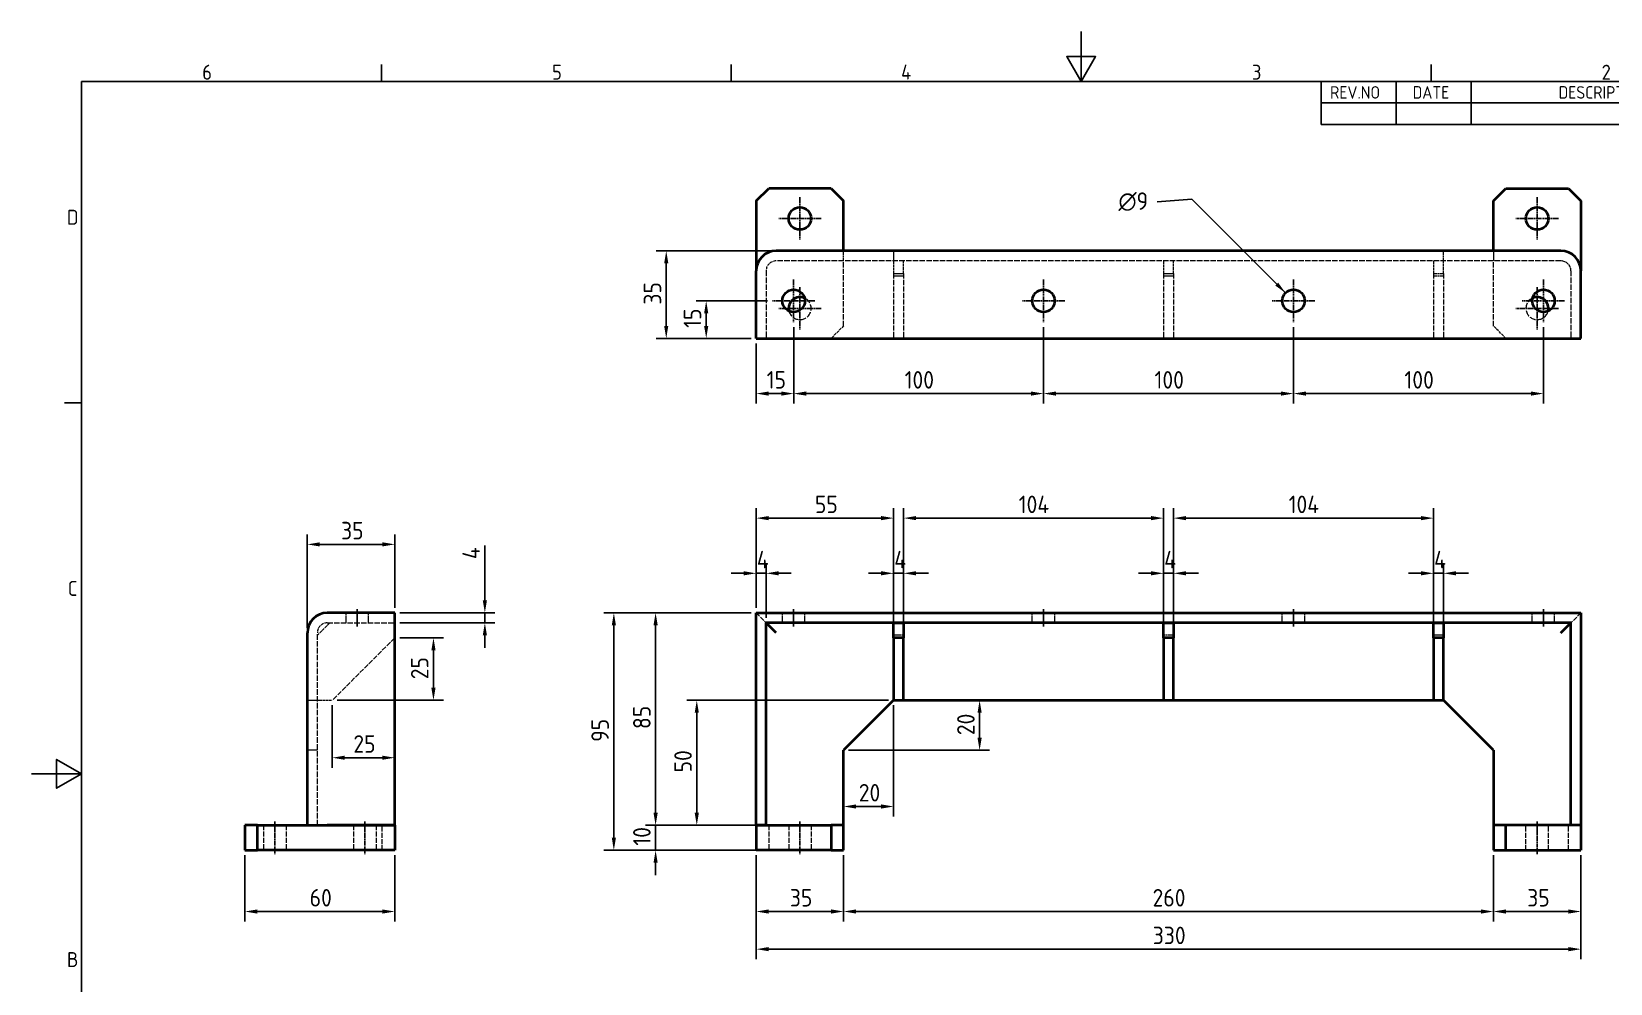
# Model space of a CAD drawing. Header units: millimetres. Extents: x 0 to 2375, y 0 to 3360.
# Drawn here: x 5 to 637, y 1071 to 1451 of the extents above; entities that cross this region are included whole.
import ezdxf

# ---------------------------------------------------------------- set-up
doc = ezdxf.new("R2010")
doc.units = ezdxf.units.MM
doc.linetypes.add('DPJE4349$0$CHAIN', pattern=[0.3543, 0.2362, -0.0295, 0.0591, -0.0295])
doc.linetypes.add('DPJE4349$0$DASHED', pattern=[0.2067, 0.1654, -0.0413])
for name, color, linetype, lineweight in [('DPJE4349$0$가려진 것(ISO)', 2, 'DPJE4349$0$DASHED', 18), ('DPJE4349$0$가시적인 것(ISO)', 3, 'Continuous', 40), ('DPJE4349$0$경계(ISO)', 7, 'Continuous', 25), ('DPJE4349$0$기호(ISO)', 5, 'Continuous', 25), ('DPJE4349$0$중심 표식(ISO)', 1, 'Continuous', 25), ('DPJE4349$0$중심선(ISO)', 1, 'Continuous', 25), ('DPJE4349$0$치수(ISO)', 2, 'Continuous', 25)]:
    doc.layers.add(name, color=color, linetype=linetype, lineweight=lineweight)
doc.styles.add('DPJE4349$0$ISO ProportionalPSTEK', font='isocp.shx')
doc.styles.add('DPJE4349$0$문자 텍스트_PSTEK_POSCO', font='isocp.shx')
doc.styles.add('DPJE4349$0$치수 텍스트_PSTEK_POSCO', font='isocp.shx')
doc.dimstyles.new('DPJE4349$0$치수_PSTEK_POSCO', dxfattribs={"dimscale": 2, "dimtxt": 3.5, "dimasz": 2.5, "dimexe": 2, "dimexo": 1, "dimgap": 1, "dimtad": 1, "dimrnd": 1e-08, "dimdsep": 46, "dimtxsty": 'DPJE4349$0$치수 텍스트_PSTEK_POSCO', "dimcen": 0.09, "dimdle": 10, "dimclrd": 7, "dimclre": 7, "dimclrt": 2, "dimadec": 1, "dimazin": 2, "dimtfac": 1, "dimtmove": 0, "dimatfit": 3, "dimfxl": 0, "dimtolj": 1, "dimlwd": -1, "dimlwe": -1, "dimarcsym": 0})
doc.dimstyles.new('DPJE4349$0$치수_PSTEK_POSCO$7', dxfattribs={"dimscale": 2, "dimtxt": 3.5, "dimasz": 2.5, "dimexe": 2, "dimexo": 1, "dimgap": 1, "dimtad": 1, "dimrnd": 1e-08, "dimdsep": 46, "dimtxsty": 'DPJE4349$0$치수 텍스트_PSTEK_POSCO', "dimcen": 0.09, "dimdle": 10, "dimclrd": 7, "dimclre": 7, "dimclrt": 2, "dimadec": 1, "dimazin": 2, "dimtfac": 1, "dimtmove": 0, "dimatfit": 3, "dimfxl": 0, "dimtolj": 1, "dimlwd": -1, "dimlwe": -1, "dimarcsym": 0})

# ---------------------------------------------------------------- blocks, each defined once
blk = doc.blocks.new('DPJE4349$0$경계 Default Border')
at = {"layer": 'DPJE4349$0$경계(ISO)'}
for p, q in [((70, 287), (70, 290.4)), ((140, 287), (140, 290.4)), ((280, 287), (280, 290.4)), ((10, 222.75), (6.6, 222.75))]:
    blk.add_line(p, q, dxfattribs=at)
at = {"layer": 'DPJE4349$0$경계(ISO)', "flags": 128}
for points in [[(210, 297), (210, 287), (207.11, 292), (212.89, 292), (210, 287)], [(10, 10), (10, 287), (410, 287), (410, 10), (10, 10)], [(0, 148.5), (10, 148.5), (5, 151.39), (5, 145.61), (10, 148.5)]]:
    blk.add_lwpolyline(points, dxfattribs=at)
at = {"layer": 'DPJE4349$0$경계(ISO)', "color": 2, "char_height": 3, "attachment_point": 7, "style": 'DPJE4349$0$문자 텍스트_PSTEK_POSCO'}
for s, insert in [('6', (34.14, 287.37)), ('5', (104.14, 287.37)), ('4', (173.97, 287.4)), ('3', (244.17, 287.37)), ('2', (314.13, 287.37)), ('D', (7.08, 258.35)), ('C', (7.24, 184.1)), ('B', (7.08, 109.85))]:
    blk.add_mtext(s, dxfattribs=dict(at, insert=insert))
blk = doc.blocks.new('DPJE4349$0$리비전 내역')
at = {"layer": 'DPJE4349$0$기호(ISO)'}
for p, q in [((258, 287), (410, 287)), ((258, 287), (258, 282.72)), ((273, 287), (273, 282.72)), ((288, 287), (288, 282.72)), ((365, 287), (365, 282.72)), ((380, 287), (380, 282.72)), ((395, 287), (395, 282.72)), ((410, 287), (410, 282.72)), ((258, 282.72), (410, 282.72)), ((258, 282.72), (258, 278.44)), ((273, 282.72), (273, 278.44)), ((288, 282.72), (288, 278.44)), ((365, 282.72), (365, 278.44)), ((380, 282.72), (380, 278.44)), ((395, 282.72), (395, 278.44)), ((410, 282.72), (410, 278.44)), ((258, 278.44), (410, 278.44))]:
    blk.add_line(p, q, dxfattribs=at)
at = {"layer": 'DPJE4349$0$기호(ISO)', "color": 2, "char_height": 2.5, "attachment_point": 7, "style": 'DPJE4349$0$ISO ProportionalPSTEK'}
for s, insert in [('REV.NO', (259.79, 283.58)), ('DATE', (276.31, 283.58)), ('DESCRIPTION OF REVISION', (305.51, 283.58)), ('DRA.BY', (366.48, 283.58)), ('CH.BY', (382.86, 283.58)), ('APP.BY', (396.48, 283.58))]:
    blk.add_mtext(s, dxfattribs=dict(at, insert=insert))
blk = doc.blocks.new('*D9')
at = {"layer": 'Defpoints', "color": 0}
for p in [(289.95, 266.43), (324.95, 266.43), (324.95, 241.92)]:
    blk.add_point(p, dxfattribs=at)
at = {"layer": 'DPJE4349$0$치수(ISO)', "color": 7}
for p, q in [((289.95, 264.43), (289.95, 237.92)), ((324.95, 264.43), (324.95, 237.92)), ((294.95, 241.92), (319.95, 241.92))]:
    blk.add_line(p, q, dxfattribs=at)
for points in [[(294.95, 242.75), (294.95, 241.08), (289.95, 241.92)], [(319.95, 242.75), (319.95, 241.08), (324.95, 241.92)]]:
    blk.add_solid(points, dxfattribs=at)
at = {"layer": 'DPJE4349$0$치수(ISO)', "color": 2, "insert": (303.43, 247.42), "char_height": 7, "attachment_point": 4, "style": 'DPJE4349$0$치수 텍스트_PSTEK_POSCO'}
blk.add_mtext('\\A1;35', dxfattribs=at)
blk = doc.blocks.new('*D10')
at = {"layer": 'Defpoints', "color": 0}
for p in [(324.95, 266.43), (584.95, 266.43), (584.95, 241.92)]:
    blk.add_point(p, dxfattribs=at)
at = {"layer": 'DPJE4349$0$치수(ISO)', "color": 7}
for p, q in [((324.95, 264.43), (324.95, 237.92)), ((584.95, 264.43), (584.95, 237.92)), ((329.95, 241.92), (579.95, 241.92))]:
    blk.add_line(p, q, dxfattribs=at)
for points in [[(329.95, 242.75), (329.95, 241.08), (324.95, 241.92)], [(579.95, 242.75), (579.95, 241.08), (584.95, 241.92)]]:
    blk.add_solid(points, dxfattribs=at)
at = {"layer": 'DPJE4349$0$치수(ISO)', "color": 2, "insert": (448.57, 247.42), "char_height": 7, "attachment_point": 4, "style": 'DPJE4349$0$치수 텍스트_PSTEK_POSCO'}
blk.add_mtext('\\A1;260', dxfattribs=at)
blk = doc.blocks.new('*D11')
at = {"layer": 'Defpoints', "color": 0}
for p in [(584.95, 266.43), (619.95, 266.43), (619.95, 241.92)]:
    blk.add_point(p, dxfattribs=at)
at = {"layer": 'DPJE4349$0$치수(ISO)', "color": 7}
for p, q in [((584.95, 264.43), (584.95, 237.92)), ((619.95, 264.43), (619.95, 237.92)), ((589.95, 241.92), (614.95, 241.92))]:
    blk.add_line(p, q, dxfattribs=at)
for points in [[(589.95, 242.75), (589.95, 241.08), (584.95, 241.92)], [(614.95, 242.75), (614.95, 241.08), (619.95, 241.92)]]:
    blk.add_solid(points, dxfattribs=at)
at = {"layer": 'DPJE4349$0$치수(ISO)', "color": 2, "insert": (598.47, 247.42), "char_height": 7, "attachment_point": 4, "style": 'DPJE4349$0$치수 텍스트_PSTEK_POSCO'}
blk.add_mtext('\\A1;35', dxfattribs=at)
blk = doc.blocks.new('*D12')
at = {"layer": 'Defpoints', "color": 0}
for p in [(289.95, 266.43), (619.95, 266.43), (619.95, 226.85)]:
    blk.add_point(p, dxfattribs=at)
at = {"layer": 'DPJE4349$0$치수(ISO)', "color": 7}
for p, q in [((289.95, 264.43), (289.95, 222.85)), ((619.95, 264.43), (619.95, 222.85)), ((294.95, 226.85), (614.95, 226.85))]:
    blk.add_line(p, q, dxfattribs=at)
for points in [[(294.95, 227.69), (294.95, 226.02), (289.95, 226.85)], [(614.95, 227.69), (614.95, 226.02), (619.95, 226.85)]]:
    blk.add_solid(points, dxfattribs=at)
at = {"layer": 'DPJE4349$0$치수(ISO)', "color": 2, "insert": (448.64, 232.35), "char_height": 7, "attachment_point": 4, "style": 'DPJE4349$0$치수 텍스트_PSTEK_POSCO'}
blk.add_mtext('\\A1;330', dxfattribs=at)
blk = doc.blocks.new('*D13')
at = {"layer": 'Defpoints', "color": 0}
for p in [(249.7, 276.43), (293.95, 276.43), (294.95, 266.43)]:
    blk.add_point(p, dxfattribs=at)
at = {"layer": 'DPJE4349$0$치수(ISO)', "color": 7}
for p, q in [((249.7, 281.43), (249.7, 286.43)), ((291.95, 276.43), (245.7, 276.43)), ((249.7, 266.43), (249.7, 276.43)), ((292.95, 266.43), (245.7, 266.43)), ((249.7, 261.43), (249.7, 256.43))]:
    blk.add_line(p, q, dxfattribs=at)
for points in [[(248.87, 281.43), (250.54, 281.43), (249.7, 276.43)], [(248.87, 261.43), (250.54, 261.43), (249.7, 266.43)]]:
    blk.add_solid(points, dxfattribs=at)
at = {"layer": 'DPJE4349$0$치수(ISO)', "color": 2, "insert": (244.2, 268.27), "char_height": 7, "attachment_point": 4, "rotation": 90, "style": 'DPJE4349$0$치수 텍스트_PSTEK_POSCO'}
blk.add_mtext('\\A1;10', dxfattribs=at)
blk = doc.blocks.new('*D14')
at = {"layer": 'Defpoints', "color": 0}
for p in [(266.18, 326.43), (344.95, 326.43), (289.95, 276.43)]:
    blk.add_point(p, dxfattribs=at)
at = {"layer": 'DPJE4349$0$치수(ISO)', "color": 7}
for p, q in [((342.95, 326.43), (262.18, 326.43)), ((266.18, 281.43), (266.18, 321.43)), ((287.95, 276.43), (262.18, 276.43))]:
    blk.add_line(p, q, dxfattribs=at)
for points in [[(265.34, 321.43), (267.01, 321.43), (266.18, 326.43)], [(265.34, 281.43), (267.01, 281.43), (266.18, 276.43)]]:
    blk.add_solid(points, dxfattribs=at)
at = {"layer": 'DPJE4349$0$치수(ISO)', "color": 2, "insert": (260.68, 297.57), "char_height": 7, "attachment_point": 4, "rotation": 90, "style": 'DPJE4349$0$치수 텍스트_PSTEK_POSCO'}
blk.add_mtext('\\A1;50', dxfattribs=at)
blk = doc.blocks.new('*D15')
at = {"layer": 'Defpoints', "color": 0}
for p in [(249.7, 361.43), (289.95, 361.43), (293.95, 276.43)]:
    blk.add_point(p, dxfattribs=at)
at = {"layer": 'DPJE4349$0$치수(ISO)', "color": 7}
for p, q in [((287.95, 361.43), (245.7, 361.43)), ((249.7, 281.43), (249.7, 356.43)), ((291.95, 276.43), (245.7, 276.43))]:
    blk.add_line(p, q, dxfattribs=at)
for points in [[(248.87, 356.43), (250.54, 356.43), (249.7, 361.43)], [(248.87, 281.43), (250.54, 281.43), (249.7, 276.43)]]:
    blk.add_solid(points, dxfattribs=at)
at = {"layer": 'DPJE4349$0$치수(ISO)', "color": 2, "insert": (244.2, 314.93), "char_height": 7, "attachment_point": 4, "rotation": 90, "style": 'DPJE4349$0$치수 텍스트_PSTEK_POSCO'}
blk.add_mtext('\\A1;85', dxfattribs=at)
blk = doc.blocks.new('*D16')
at = {"layer": 'Defpoints', "color": 0}
for p in [(289.95, 361.43), (232.99, 266.43), (289.95, 266.43)]:
    blk.add_point(p, dxfattribs=at)
at = {"layer": 'DPJE4349$0$치수(ISO)', "color": 7}
for p, q in [((287.95, 361.43), (228.99, 361.43)), ((232.99, 356.43), (232.99, 271.43)), ((287.95, 266.43), (228.99, 266.43))]:
    blk.add_line(p, q, dxfattribs=at)
for points in [[(232.16, 356.43), (233.83, 356.43), (232.99, 361.43)], [(232.16, 271.43), (233.83, 271.43), (232.99, 266.43)]]:
    blk.add_solid(points, dxfattribs=at)
at = {"layer": 'DPJE4349$0$치수(ISO)', "color": 2, "insert": (227.49, 309.79), "char_height": 7, "attachment_point": 4, "rotation": 90, "style": 'DPJE4349$0$치수 텍스트_PSTEK_POSCO'}
blk.add_mtext('\\A1;95', dxfattribs=at)
blk = doc.blocks.new('*D17')
at = {"layer": 'Defpoints', "color": 0}
for p in [(289.95, 377.24), (289.95, 361.43), (293.95, 357.43)]:
    blk.add_point(p, dxfattribs=at)
at = {"layer": 'DPJE4349$0$치수(ISO)', "color": 7}
for p, q in [((289.95, 363.43), (289.95, 381.24)), ((293.95, 359.43), (293.95, 381.24)), ((284.95, 377.24), (279.95, 377.24)), ((293.95, 377.24), (289.95, 377.24)), ((298.95, 377.24), (303.95, 377.24))]:
    blk.add_line(p, q, dxfattribs=at)
for points in [[(284.95, 378.08), (284.95, 376.41), (289.95, 377.24)], [(298.95, 378.08), (298.95, 376.41), (293.95, 377.24)]]:
    blk.add_solid(points, dxfattribs=at)
at = {"layer": 'DPJE4349$0$치수(ISO)', "color": 2, "insert": (290.2, 382.74), "char_height": 7, "attachment_point": 4, "style": 'DPJE4349$0$치수 텍스트_PSTEK_POSCO'}
blk.add_mtext('\\A1;4', dxfattribs=at)
blk = doc.blocks.new('*D18')
at = {"layer": 'Defpoints', "color": 0}
for p in [(348.95, 326.43), (379.35, 326.43), (324.95, 306.43)]:
    blk.add_point(p, dxfattribs=at)
at = {"layer": 'DPJE4349$0$치수(ISO)', "color": 7}
for p, q in [((350.95, 326.43), (383.35, 326.43)), ((379.35, 311.43), (379.35, 321.43)), ((326.95, 306.43), (383.35, 306.43))]:
    blk.add_line(p, q, dxfattribs=at)
for points in [[(378.52, 321.43), (380.18, 321.43), (379.35, 326.43)], [(378.52, 311.43), (380.18, 311.43), (379.35, 306.43)]]:
    blk.add_solid(points, dxfattribs=at)
at = {"layer": 'DPJE4349$0$치수(ISO)', "color": 2, "insert": (373.85, 312.48), "char_height": 7, "attachment_point": 4, "rotation": 90, "style": 'DPJE4349$0$치수 텍스트_PSTEK_POSCO'}
blk.add_mtext('\\A1;20', dxfattribs=at)
blk = doc.blocks.new('*D19')
at = {"layer": 'Defpoints', "color": 0}
for p in [(344.95, 326.43), (324.95, 306.43), (324.95, 283.94)]:
    blk.add_point(p, dxfattribs=at)
at = {"layer": 'DPJE4349$0$치수(ISO)', "color": 7}
for p, q in [((344.95, 324.43), (344.95, 279.94)), ((339.95, 283.94), (329.95, 283.94))]:
    blk.add_line(p, q, dxfattribs=at)
for points in [[(329.95, 284.78), (329.95, 283.11), (324.95, 283.94)], [(339.95, 284.78), (339.95, 283.11), (344.95, 283.94)]]:
    blk.add_solid(points, dxfattribs=at)
at = {"layer": 'DPJE4349$0$치수(ISO)', "color": 2, "insert": (331, 289.44), "char_height": 7, "attachment_point": 4, "style": 'DPJE4349$0$치수 텍스트_PSTEK_POSCO'}
blk.add_mtext('\\A1;20', dxfattribs=at)
blk = doc.blocks.new('*D20')
at = {"layer": 'Defpoints', "color": 0}
for p in [(289.95, 399.32), (289.95, 361.43), (344.95, 351.43)]:
    blk.add_point(p, dxfattribs=at)
at = {"layer": 'DPJE4349$0$치수(ISO)', "color": 7}
for p, q in [((289.95, 363.43), (289.95, 403.32)), ((339.95, 399.32), (294.95, 399.32)), ((344.95, 353.43), (344.95, 403.32))]:
    blk.add_line(p, q, dxfattribs=at)
for points in [[(294.95, 400.16), (294.95, 398.49), (289.95, 399.32)], [(339.95, 400.16), (339.95, 398.49), (344.95, 399.32)]]:
    blk.add_solid(points, dxfattribs=at)
at = {"layer": 'DPJE4349$0$치수(ISO)', "color": 2, "insert": (313.45, 404.82), "char_height": 7, "attachment_point": 4, "style": 'DPJE4349$0$치수 텍스트_PSTEK_POSCO'}
blk.add_mtext('\\A1;55', dxfattribs=at)
blk = doc.blocks.new('*D21')
at = {"layer": 'Defpoints', "color": 0}
for p in [(452.95, 399.32), (348.95, 351.43), (452.95, 351.43)]:
    blk.add_point(p, dxfattribs=at)
at = {"layer": 'DPJE4349$0$치수(ISO)', "color": 7}
for p, q in [((348.95, 353.43), (348.95, 403.32)), ((353.95, 399.32), (447.95, 399.32)), ((452.95, 353.43), (452.95, 403.32))]:
    blk.add_line(p, q, dxfattribs=at)
for points in [[(353.95, 400.16), (353.95, 398.49), (348.95, 399.32)], [(447.95, 400.16), (447.95, 398.49), (452.95, 399.32)]]:
    blk.add_solid(points, dxfattribs=at)
at = {"layer": 'DPJE4349$0$치수(ISO)', "color": 2, "insert": (395, 404.82), "char_height": 7, "attachment_point": 4, "style": 'DPJE4349$0$치수 텍스트_PSTEK_POSCO'}
blk.add_mtext('\\A1;104', dxfattribs=at)
blk = doc.blocks.new('*D22')
at = {"layer": 'Defpoints', "color": 0}
for p in [(560.95, 399.32), (456.95, 351.43), (560.95, 351.43)]:
    blk.add_point(p, dxfattribs=at)
at = {"layer": 'DPJE4349$0$치수(ISO)', "color": 7}
for p, q in [((456.95, 353.43), (456.95, 403.32)), ((461.95, 399.32), (555.95, 399.32)), ((560.95, 353.43), (560.95, 403.32))]:
    blk.add_line(p, q, dxfattribs=at)
for points in [[(461.95, 400.16), (461.95, 398.49), (456.95, 399.32)], [(555.95, 400.16), (555.95, 398.49), (560.95, 399.32)]]:
    blk.add_solid(points, dxfattribs=at)
at = {"layer": 'DPJE4349$0$치수(ISO)', "color": 2, "insert": (503, 404.82), "char_height": 7, "attachment_point": 4, "style": 'DPJE4349$0$치수 텍스트_PSTEK_POSCO'}
blk.add_mtext('\\A1;104', dxfattribs=at)
blk = doc.blocks.new('*D23')
at = {"layer": 'Defpoints', "color": 0}
for p in [(348.95, 377.24), (344.95, 351.43), (348.95, 351.43)]:
    blk.add_point(p, dxfattribs=at)
at = {"layer": 'DPJE4349$0$치수(ISO)', "color": 7}
for p, q in [((344.95, 353.43), (344.95, 381.24)), ((348.95, 353.43), (348.95, 381.24)), ((339.95, 377.24), (334.95, 377.24)), ((344.95, 377.24), (348.95, 377.24)), ((353.95, 377.24), (358.95, 377.24))]:
    blk.add_line(p, q, dxfattribs=at)
for points in [[(339.95, 378.08), (339.95, 376.41), (344.95, 377.24)], [(353.95, 378.08), (353.95, 376.41), (348.95, 377.24)]]:
    blk.add_solid(points, dxfattribs=at)
at = {"layer": 'DPJE4349$0$치수(ISO)', "color": 2, "insert": (345.2, 382.74), "char_height": 7, "attachment_point": 4, "style": 'DPJE4349$0$치수 텍스트_PSTEK_POSCO'}
blk.add_mtext('\\A1;4', dxfattribs=at)
blk = doc.blocks.new('*D24')
at = {"layer": 'Defpoints', "color": 0}
for p in [(456.95, 377.24), (452.95, 351.43), (456.95, 351.43)]:
    blk.add_point(p, dxfattribs=at)
at = {"layer": 'DPJE4349$0$치수(ISO)', "color": 7}
for p, q in [((452.95, 353.43), (452.95, 381.24)), ((456.95, 353.43), (456.95, 381.24)), ((447.95, 377.24), (442.95, 377.24)), ((452.95, 377.24), (456.95, 377.24)), ((461.95, 377.24), (466.95, 377.24))]:
    blk.add_line(p, q, dxfattribs=at)
for points in [[(447.95, 378.08), (447.95, 376.41), (452.95, 377.24)], [(461.95, 378.08), (461.95, 376.41), (456.95, 377.24)]]:
    blk.add_solid(points, dxfattribs=at)
at = {"layer": 'DPJE4349$0$치수(ISO)', "color": 2, "insert": (453.2, 382.74), "char_height": 7, "attachment_point": 4, "style": 'DPJE4349$0$치수 텍스트_PSTEK_POSCO'}
blk.add_mtext('\\A1;4', dxfattribs=at)
blk = doc.blocks.new('*D25')
at = {"layer": 'Defpoints', "color": 0}
for p in [(564.95, 377.24), (560.95, 351.43), (564.95, 351.43)]:
    blk.add_point(p, dxfattribs=at)
at = {"layer": 'DPJE4349$0$치수(ISO)', "color": 7}
for p, q in [((560.95, 353.43), (560.95, 381.24)), ((564.95, 353.43), (564.95, 381.24)), ((555.95, 377.24), (550.95, 377.24)), ((560.95, 377.24), (564.95, 377.24)), ((569.95, 377.24), (574.95, 377.24))]:
    blk.add_line(p, q, dxfattribs=at)
for points in [[(555.95, 378.08), (555.95, 376.41), (560.95, 377.24)], [(569.95, 378.08), (569.95, 376.41), (564.95, 377.24)]]:
    blk.add_solid(points, dxfattribs=at)
at = {"layer": 'DPJE4349$0$치수(ISO)', "color": 2, "insert": (561.2, 382.74), "char_height": 7, "attachment_point": 4, "style": 'DPJE4349$0$치수 텍스트_PSTEK_POSCO'}
blk.add_mtext('\\A1;4', dxfattribs=at)
blk = doc.blocks.new('*D30')
at = {"layer": 'Defpoints', "color": 0}
for p in [(145.34, 388.82), (145.34, 361.43), (110.34, 353.43)]:
    blk.add_point(p, dxfattribs=at)
at = {"layer": 'DPJE4349$0$치수(ISO)', "color": 7}
for p, q in [((110.34, 355.43), (110.34, 392.82)), ((145.34, 363.43), (145.34, 392.82)), ((115.34, 388.82), (140.34, 388.82))]:
    blk.add_line(p, q, dxfattribs=at)
for points in [[(115.34, 389.65), (115.34, 387.98), (110.34, 388.82)], [(140.34, 389.65), (140.34, 387.98), (145.34, 388.82)]]:
    blk.add_solid(points, dxfattribs=at)
at = {"layer": 'DPJE4349$0$치수(ISO)', "color": 2, "insert": (123.85, 394.32), "char_height": 7, "attachment_point": 4, "style": 'DPJE4349$0$치수 텍스트_PSTEK_POSCO'}
blk.add_mtext('\\A1;35', dxfattribs=at)
blk = doc.blocks.new('*D31')
at = {"layer": 'Defpoints', "color": 0}
for p in [(145.34, 361.43), (145.34, 357.43), (181.38, 357.43)]:
    blk.add_point(p, dxfattribs=at)
at = {"layer": 'DPJE4349$0$치수(ISO)', "color": 7}
for p, q in [((181.38, 366.43), (181.38, 388.43)), ((147.34, 361.43), (185.38, 361.43)), ((181.38, 357.43), (181.38, 361.43)), ((147.34, 357.43), (185.38, 357.43)), ((181.38, 352.43), (181.38, 347.43))]:
    blk.add_line(p, q, dxfattribs=at)
for points in [[(180.55, 366.43), (182.21, 366.43), (181.38, 361.43)], [(180.55, 352.43), (182.21, 352.43), (181.38, 357.43)]]:
    blk.add_solid(points, dxfattribs=at)
at = {"layer": 'DPJE4349$0$치수(ISO)', "color": 2, "insert": (175.88, 382.93), "char_height": 7, "attachment_point": 4, "rotation": 90, "style": 'DPJE4349$0$치수 텍스트_PSTEK_POSCO'}
blk.add_mtext('\\A1;4', dxfattribs=at)
blk = doc.blocks.new('*D32')
at = {"layer": 'Defpoints', "color": 0}
for p in [(85.34, 266.43), (145.34, 266.43), (85.34, 241.92)]:
    blk.add_point(p, dxfattribs=at)
at = {"layer": 'DPJE4349$0$치수(ISO)', "color": 7}
for p, q in [((85.34, 264.43), (85.34, 237.92)), ((145.34, 264.43), (145.34, 237.92)), ((140.34, 241.92), (90.34, 241.92))]:
    blk.add_line(p, q, dxfattribs=at)
for points in [[(90.34, 242.75), (90.34, 241.08), (85.34, 241.92)], [(140.34, 242.75), (140.34, 241.08), (145.34, 241.92)]]:
    blk.add_solid(points, dxfattribs=at)
at = {"layer": 'DPJE4349$0$치수(ISO)', "color": 2, "insert": (111.28, 247.42), "char_height": 7, "attachment_point": 4, "style": 'DPJE4349$0$치수 텍스트_PSTEK_POSCO'}
blk.add_mtext('\\A1;60', dxfattribs=at)
blk = doc.blocks.new('*D33')
at = {"layer": 'Defpoints', "color": 0}
for p in [(145.34, 351.43), (160.81, 351.43), (120.34, 326.43)]:
    blk.add_point(p, dxfattribs=at)
at = {"layer": 'DPJE4349$0$치수(ISO)', "color": 7}
for p, q in [((147.34, 351.43), (164.81, 351.43)), ((160.81, 331.43), (160.81, 346.43)), ((122.34, 326.43), (164.81, 326.43))]:
    blk.add_line(p, q, dxfattribs=at)
for points in [[(159.98, 346.43), (161.64, 346.43), (160.81, 351.43)], [(159.98, 331.43), (161.64, 331.43), (160.81, 326.43)]]:
    blk.add_solid(points, dxfattribs=at)
at = {"layer": 'DPJE4349$0$치수(ISO)', "color": 2, "insert": (155.31, 334.84), "char_height": 7, "attachment_point": 4, "rotation": 90, "style": 'DPJE4349$0$치수 텍스트_PSTEK_POSCO'}
blk.add_mtext('\\A1;25', dxfattribs=at)
blk = doc.blocks.new('*D34')
at = {"layer": 'Defpoints', "color": 0}
for p in [(120.34, 326.43), (145.34, 303.45), (145.34, 303.45)]:
    blk.add_point(p, dxfattribs=at)
at = {"layer": 'DPJE4349$0$치수(ISO)', "color": 7}
for p, q in [((120.34, 324.43), (120.34, 299.45)), ((125.34, 303.45), (140.34, 303.45))]:
    blk.add_line(p, q, dxfattribs=at)
for points in [[(125.34, 304.28), (125.34, 302.62), (120.34, 303.45)], [(140.34, 304.28), (140.34, 302.62), (145.34, 303.45)]]:
    blk.add_solid(points, dxfattribs=at)
at = {"layer": 'DPJE4349$0$치수(ISO)', "color": 2, "insert": (128.76, 308.95), "char_height": 7, "attachment_point": 4, "style": 'DPJE4349$0$치수 텍스트_PSTEK_POSCO'}
blk.add_mtext('\\A1;25', dxfattribs=at)
blk = doc.blocks.new('*D35')
at = {"layer": 'Defpoints', "color": 0}
for p in [(304.95, 477.75), (289.95, 471.25), (304.95, 449.15)]:
    blk.add_point(p, dxfattribs=at)
at = {"layer": 'DPJE4349$0$치수(ISO)', "color": 7}
for p, q in [((304.95, 475.75), (304.95, 445.15)), ((289.95, 469.25), (289.95, 445.15)), ((294.95, 449.15), (299.95, 449.15))]:
    blk.add_line(p, q, dxfattribs=at)
for points in [[(294.95, 449.99), (294.95, 448.32), (289.95, 449.15)], [(299.95, 449.99), (299.95, 448.32), (304.95, 449.15)]]:
    blk.add_solid(points, dxfattribs=at)
at = {"layer": 'DPJE4349$0$치수(ISO)', "color": 2, "insert": (294.15, 454.65), "char_height": 7, "attachment_point": 4, "style": 'DPJE4349$0$치수 텍스트_PSTEK_POSCO'}
blk.add_mtext('\\A1;15', dxfattribs=at)
blk = doc.blocks.new('*D36')
at = {"layer": 'Defpoints', "color": 0}
for p in [(304.95, 477.75), (404.95, 477.75), (404.95, 449.15)]:
    blk.add_point(p, dxfattribs=at)
at = {"layer": 'DPJE4349$0$치수(ISO)', "color": 7}
for p, q in [((304.95, 475.75), (304.95, 445.15)), ((404.95, 475.75), (404.95, 445.15)), ((309.95, 449.15), (399.95, 449.15))]:
    blk.add_line(p, q, dxfattribs=at)
for points in [[(309.95, 449.99), (309.95, 448.32), (304.95, 449.15)], [(399.95, 449.99), (399.95, 448.32), (404.95, 449.15)]]:
    blk.add_solid(points, dxfattribs=at)
at = {"layer": 'DPJE4349$0$치수(ISO)', "color": 2, "insert": (349.34, 454.65), "char_height": 7, "attachment_point": 4, "style": 'DPJE4349$0$치수 텍스트_PSTEK_POSCO'}
blk.add_mtext('\\A1;100', dxfattribs=at)
blk = doc.blocks.new('*D37')
at = {"layer": 'Defpoints', "color": 0}
for p in [(404.95, 477.75), (504.95, 477.75), (504.95, 449.15)]:
    blk.add_point(p, dxfattribs=at)
at = {"layer": 'DPJE4349$0$치수(ISO)', "color": 7}
for p, q in [((404.95, 475.75), (404.95, 445.15)), ((504.95, 475.75), (504.95, 445.15)), ((409.95, 449.15), (499.95, 449.15))]:
    blk.add_line(p, q, dxfattribs=at)
for points in [[(409.95, 449.99), (409.95, 448.32), (404.95, 449.15)], [(499.95, 449.99), (499.95, 448.32), (504.95, 449.15)]]:
    blk.add_solid(points, dxfattribs=at)
at = {"layer": 'DPJE4349$0$치수(ISO)', "color": 2, "insert": (449.34, 454.65), "char_height": 7, "attachment_point": 4, "style": 'DPJE4349$0$치수 텍스트_PSTEK_POSCO'}
blk.add_mtext('\\A1;100', dxfattribs=at)
blk = doc.blocks.new('*D38')
at = {"layer": 'Defpoints', "color": 0}
for p in [(504.95, 477.75), (604.95, 477.75), (604.95, 449.15)]:
    blk.add_point(p, dxfattribs=at)
at = {"layer": 'DPJE4349$0$치수(ISO)', "color": 7}
for p, q in [((504.95, 475.75), (504.95, 445.15)), ((604.95, 475.75), (604.95, 445.15)), ((509.95, 449.15), (599.95, 449.15))]:
    blk.add_line(p, q, dxfattribs=at)
for points in [[(509.95, 449.99), (509.95, 448.32), (504.95, 449.15)], [(599.95, 449.99), (599.95, 448.32), (604.95, 449.15)]]:
    blk.add_solid(points, dxfattribs=at)
at = {"layer": 'DPJE4349$0$치수(ISO)', "color": 2, "insert": (549.34, 454.65), "char_height": 7, "attachment_point": 4, "style": 'DPJE4349$0$치수 텍스트_PSTEK_POSCO'}
blk.add_mtext('\\A1;100', dxfattribs=at)
blk = doc.blocks.new('*D39')
at = {"layer": 'Defpoints', "color": 0}
for p in [(269.95, 486.25), (296.45, 486.25), (289.95, 471.25)]:
    blk.add_point(p, dxfattribs=at)
at = {"layer": 'DPJE4349$0$치수(ISO)', "color": 7}
for p, q in [((294.45, 486.25), (265.95, 486.25)), ((269.95, 476.25), (269.95, 481.25)), ((287.95, 471.25), (265.95, 471.25))]:
    blk.add_line(p, q, dxfattribs=at)
for points in [[(269.11, 481.25), (270.78, 481.25), (269.95, 486.25)], [(269.11, 476.25), (270.78, 476.25), (269.95, 471.25)]]:
    blk.add_solid(points, dxfattribs=at)
at = {"layer": 'DPJE4349$0$치수(ISO)', "color": 2, "insert": (264.45, 475.45), "char_height": 7, "attachment_point": 4, "rotation": 90, "style": 'DPJE4349$0$치수 텍스트_PSTEK_POSCO'}
blk.add_mtext('\\A1;15', dxfattribs=at)
blk = doc.blocks.new('*D40')
at = {"layer": 'Defpoints', "color": 0}
for p in [(253.96, 506.25), (297.95, 506.25), (289.95, 471.25)]:
    blk.add_point(p, dxfattribs=at)
at = {"layer": 'DPJE4349$0$치수(ISO)', "color": 7}
for p, q in [((295.95, 506.25), (249.96, 506.25)), ((253.96, 476.25), (253.96, 501.25)), ((287.95, 471.25), (249.96, 471.25))]:
    blk.add_line(p, q, dxfattribs=at)
for points in [[(253.12, 501.25), (254.79, 501.25), (253.96, 506.25)], [(253.12, 476.25), (254.79, 476.25), (253.96, 471.25)]]:
    blk.add_solid(points, dxfattribs=at)
at = {"layer": 'DPJE4349$0$치수(ISO)', "color": 2, "insert": (248.46, 484.75), "char_height": 7, "attachment_point": 4, "rotation": 90, "style": 'DPJE4349$0$치수 텍스트_PSTEK_POSCO'}
blk.add_mtext('\\A1;35', dxfattribs=at)
blk = doc.blocks.new('DPJE4349')
at = {"layer": 'DPJE4349$0$가려진 것(ISO)', "ltscale": 3.809293}
for p, q in [((324.945, 502.247), (324.945, 506.247)), ((344.945, 506.247), (344.945, 502.247)), ((564.945, 502.247), (564.945, 506.247)), ((584.945, 506.247), (584.945, 502.247)), ((344.945, 497.247), (348.945, 497.247)), ((344.945, 496.247), (348.945, 496.247)), ((452.945, 497.247), (456.945, 497.247)), ((452.945, 496.247), (456.945, 496.247)), ((560.945, 497.247), (564.945, 497.247)), ((560.945, 496.247), (564.945, 496.247)), ((125.844, 357.426), (125.844, 361.426)), ((134.844, 357.426), (134.844, 361.426)), ((300.445, 357.426), (300.445, 361.426)), ((309.445, 357.426), (309.445, 361.426)), ((400.445, 357.426), (400.445, 361.426)), ((409.445, 357.426), (409.445, 361.426)), ((500.445, 357.426), (500.445, 361.426)), ((509.445, 357.426), (509.445, 361.426)), ((600.445, 357.426), (600.445, 361.426)), ((609.445, 357.426), (609.445, 361.426)), ((348.945, 352.426), (344.945, 352.426)), ((456.945, 352.426), (452.945, 352.426)), ((564.945, 352.426), (560.945, 352.426)), ((110.344, 326.426), (114.344, 326.426)), ((114.344, 306.426), (110.344, 306.426))]:
    blk.add_line(p, q, dxfattribs=at)
at = {"layer": 'DPJE4349$0$가려진 것(ISO)', "ltscale": 13.095775}
blk.add_line((611.945, 502.247), (297.945, 502.247), dxfattribs=at)
at = {"layer": 'DPJE4349$0$가려진 것(ISO)', "ltscale": 12.578616}
for p, q in [((324.945, 476.247), (324.945, 502.247)), ((584.945, 476.247), (584.945, 502.247)), ((344.945, 497.247), (344.945, 471.247)), ((348.945, 497.247), (348.945, 471.247)), ((452.945, 497.247), (452.945, 471.247)), ((456.945, 497.247), (456.945, 471.247)), ((560.945, 497.247), (560.945, 471.247)), ((564.945, 497.247), (564.945, 471.247))]:
    blk.add_line(p, q, dxfattribs=at)
at = {"layer": 'DPJE4349$0$가려진 것(ISO)', "ltscale": 6.734019}
for p, q in [((344.945, 502.247), (344.945, 497.247)), ((348.945, 497.247), (348.945, 502.247)), ((452.945, 502.247), (452.945, 497.247)), ((456.945, 497.247), (456.945, 502.247)), ((560.945, 502.247), (560.945, 497.247)), ((564.945, 497.247), (564.945, 502.247)), ((324.945, 476.247), (319.945, 471.247)), ((589.945, 471.247), (584.945, 476.247)), ((114.344, 352.426), (119.344, 357.426))]:
    blk.add_line(p, q, dxfattribs=at)
at = {"layer": 'DPJE4349$0$가려진 것(ISO)', "ltscale": 13.062409}
for p, q in [((293.945, 498.247), (293.945, 471.247)), ((615.945, 498.247), (615.945, 471.247)), ((118.344, 357.426), (145.344, 357.426))]:
    blk.add_line(p, q, dxfattribs=at)
at = {"layer": 'DPJE4349$0$가려진 것(ISO)', "ltscale": 11.475102}
for p, q in [((289.945, 361.426), (293.945, 357.426)), ((619.945, 361.426), (615.945, 357.426))]:
    blk.add_line(p, q, dxfattribs=at)
at = {"layer": 'DPJE4349$0$가려진 것(ISO)', "ltscale": 13.304306}
blk.add_line((114.344, 276.426), (114.344, 353.426), dxfattribs=at)
at = {"layer": 'DPJE4349$0$가려진 것(ISO)', "ltscale": 12.217617}
blk.add_line((145.344, 351.426), (120.344, 326.426), dxfattribs=at)
at = {"layer": 'DPJE4349$0$가려진 것(ISO)', "ltscale": 5.71399}
blk.add_line((114.344, 326.426), (120.344, 326.426), dxfattribs=at)
at = {"layer": 'DPJE4349$0$가려진 것(ISO)', "ltscale": 12.094824}
for p, q in [((92.844, 276.426), (92.844, 266.426)), ((101.844, 276.426), (101.844, 266.426)), ((128.844, 276.426), (128.844, 266.426)), ((137.844, 276.426), (137.844, 266.426)), ((140.344, 266.426), (140.344, 276.426)), ((294.945, 276.426), (294.945, 266.426)), ((302.945, 276.426), (302.945, 266.426)), ((311.945, 276.426), (311.945, 266.426)), ((597.945, 266.426), (597.945, 276.426)), ((606.945, 266.426), (606.945, 276.426)), ((614.945, 266.426), (614.945, 276.426))]:
    blk.add_line(p, q, dxfattribs=at)
at = {"layer": 'DPJE4349$0$가려진 것(ISO)', "ltscale": 7.276218}
for centre, start, end in [((297.945, 498.247), 90, 180), ((611.945, 498.247), 0, 90), ((118.344, 353.426), 90, 180)]:
    blk.add_arc(centre, 4, start, end, dxfattribs=at)
at = {"layer": 'DPJE4349$0$가려진 것(ISO)', "ltscale": 14.656142}
for centre, start, end in [((307.445, 483.247), 194.090076, 65.521066), ((602.445, 483.247), 114.478934, 345.909924)]:
    blk.add_arc(centre, 4.5, start, end, dxfattribs=at)
at = {"layer": 'DPJE4349$0$가시적인 것(ISO)'}
for p, q in [((289.945, 526.247), (294.945, 531.247)), ((319.945, 531.247), (294.945, 531.247)), ((319.945, 531.247), (324.945, 526.247)), ((584.945, 526.247), (589.945, 531.247)), ((589.945, 531.247), (614.945, 531.247)), ((614.945, 531.247), (619.945, 526.247)), ((289.945, 526.247), (289.945, 498.247)), ((324.945, 506.247), (324.945, 526.247)), ((584.945, 506.247), (584.945, 526.247)), ((619.945, 526.247), (619.945, 498.247)), ((611.945, 506.247), (297.945, 506.247)), ((289.945, 471.247), (289.945, 498.247)), ((619.945, 471.247), (619.945, 498.247)), ((289.945, 471.247), (619.945, 471.247)), ((145.344, 361.426), (118.344, 361.426)), ((145.344, 276.426), (145.344, 361.426)), ((289.945, 361.426), (619.945, 361.426)), ((289.945, 276.426), (289.945, 361.426)), ((619.945, 361.426), (619.945, 276.426)), ((297.945, 353.426), (293.945, 357.426)), ((615.945, 357.426), (293.945, 357.426)), ((293.945, 276.426), (293.945, 357.426)), ((344.945, 357.426), (348.945, 357.426)), ((344.945, 351.426), (344.945, 357.426)), ((348.945, 357.426), (348.945, 351.426)), ((452.945, 357.426), (456.945, 357.426)), ((452.945, 351.426), (452.945, 357.426)), ((456.945, 357.426), (456.945, 351.426)), ((560.945, 357.426), (564.945, 357.426)), ((560.945, 351.426), (560.945, 357.426)), ((564.945, 357.426), (564.945, 351.426)), ((611.945, 353.426), (615.945, 357.426)), ((615.945, 276.426), (615.945, 357.426)), ((110.344, 276.426), (110.344, 353.426)), ((344.945, 351.426), (344.945, 326.426)), ((348.945, 351.426), (344.945, 351.426)), ((348.945, 326.426), (348.945, 351.426)), ((452.945, 351.426), (452.945, 326.426)), ((456.945, 351.426), (452.945, 351.426)), ((456.945, 326.426), (456.945, 351.426)), ((560.945, 351.426), (560.945, 326.426)), ((564.945, 351.426), (560.945, 351.426)), ((564.945, 326.426), (564.945, 351.426)), ((344.945, 326.426), (324.945, 306.426)), ((344.945, 326.426), (348.945, 326.426)), ((348.945, 326.426), (452.945, 326.426)), ((452.945, 326.426), (456.945, 326.426)), ((456.945, 326.426), (560.945, 326.426)), ((560.945, 326.426), (564.945, 326.426)), ((584.945, 306.426), (564.945, 326.426)), ((324.945, 276.426), (324.945, 306.426)), ((584.945, 306.426), (584.945, 276.426)), ((90.344, 276.426), (85.344, 276.426)), ((85.344, 276.426), (85.344, 266.426)), ((90.344, 266.426), (90.344, 276.426)), ((90.344, 276.426), (145.344, 276.426)), ((145.344, 276.426), (118.344, 276.426)), ((145.344, 276.426), (145.344, 266.426)), ((293.945, 276.426), (289.945, 276.426)), ((289.945, 276.426), (319.945, 276.426)), ((289.945, 276.426), (289.945, 266.426)), ((324.945, 276.426), (319.945, 276.426)), ((319.945, 276.426), (319.945, 266.426)), ((324.945, 266.426), (324.945, 276.426)), ((589.945, 276.426), (584.945, 276.426)), ((584.945, 276.426), (584.945, 266.426)), ((589.945, 266.426), (589.945, 276.426)), ((619.945, 276.426), (589.945, 276.426)), ((619.945, 276.426), (615.945, 276.426)), ((619.945, 276.426), (619.945, 266.426)), ((85.344, 266.426), (90.344, 266.426)), ((145.344, 266.426), (90.344, 266.426)), ((319.945, 266.426), (289.945, 266.426)), ((319.945, 266.426), (324.945, 266.426)), ((584.945, 266.426), (589.945, 266.426)), ((589.945, 266.426), (619.945, 266.426))]:
    blk.add_line(p, q, dxfattribs=at)
for centre in [(307.445, 519.247), (602.445, 519.247), (304.945, 486.247), (404.945, 486.247), (504.945, 486.247), (604.945, 486.247)]:
    blk.add_circle(centre, 4.5, dxfattribs=at)
for centre, radius, start, end in [((297.945, 498.247), 8, 90, 180), ((611.945, 498.247), 8, 0, 90), ((307.445, 483.247), 4.5, 65.521066, 194.090076), ((602.445, 483.247), 4.5, 345.909924, 114.478934), ((118.344, 353.426), 8, 90, 180)]:
    blk.add_arc(centre, radius, start, end, dxfattribs=at)
at = {"layer": 'DPJE4349$0$중심 표식(ISO)', "linetype": 'DPJE4349$0$CHAIN', "ltscale": 9.445163}
for p, q in [((307.445, 527.747), (307.445, 510.747)), ((602.445, 527.747), (602.445, 510.747)), ((315.945, 519.247), (298.945, 519.247)), ((610.945, 519.247), (593.945, 519.247)), ((304.945, 494.747), (304.945, 477.747)), ((404.945, 494.747), (404.945, 477.747)), ((504.945, 494.747), (504.945, 477.747)), ((604.945, 494.747), (604.945, 477.747)), ((307.445, 491.747), (307.445, 474.747)), ((602.445, 491.747), (602.445, 474.747)), ((313.445, 486.247), (296.445, 486.247)), ((315.945, 483.247), (298.945, 483.247)), ((413.445, 486.247), (396.445, 486.247)), ((513.445, 486.247), (496.445, 486.247)), ((610.945, 483.247), (593.945, 483.247)), ((613.445, 486.247), (596.445, 486.247))]:
    blk.add_line(p, q, dxfattribs=at)
at = {"layer": 'DPJE4349$0$중심선(ISO)', "linetype": 'DPJE4349$0$CHAIN', "ltscale": 3.889126}
for p, q in [((130.344, 355.926), (130.344, 362.926)), ((304.945, 355.926), (304.945, 362.926)), ((404.945, 355.926), (404.945, 362.926)), ((504.945, 355.926), (504.945, 362.926)), ((604.945, 355.926), (604.945, 362.926))]:
    blk.add_line(p, q, dxfattribs=at)
at = {"layer": 'DPJE4349$0$중심선(ISO)', "linetype": 'DPJE4349$0$CHAIN', "ltscale": 7.222748}
for p, q in [((97.344, 277.926), (97.344, 264.926)), ((133.344, 277.926), (133.344, 264.926)), ((307.445, 277.926), (307.445, 264.926)), ((602.445, 264.926), (602.445, 277.926))]:
    blk.add_line(p, q, dxfattribs=at)
at = {"xscale": 2, "yscale": 2, "zscale": 2}
blk.add_blockref('DPJE4349$0$경계 Default Border', (0, 0), dxfattribs=at)
at = {"layer": 'DPJE4349$0$기호(ISO)', "xscale": 2, "yscale": 2, "zscale": 2}
blk.add_blockref('DPJE4349$0$리비전 내역', (0, 0), dxfattribs=at)
at = {"layer": 'DPJE4349$0$기호(ISO)', "color": 2, "insert": (434.909, 525.93), "char_height": 7, "width": 13.42567, "attachment_point": 4, "line_spacing_factor": 0.6125, "style": 'DPJE4349$0$치수 텍스트_PSTEK_POSCO'}
blk.add_mtext('{\\fisocp|b0|i0;\\H7.0000;\\fAIGDT|b0|i0;\\H7.0000;n\\fisocp|b0|i0;\\H7.0000;9}', dxfattribs=at)
at = {"layer": 'DPJE4349$0$치수(ISO)', "color": 7}
for base, p1, p2, angle, override, picture, middle in [((253.957, 506.247), (289.945, 471.247), (297.945, 506.247), 270, {"dimdec": 2, "dimtp": 0, "dimtm": 0, "dimtdec": 2, "dimtofl": 0, "dimatfit": 1}, '*D40', (253.957, 488.747)), ((269.945, 486.247), (289.945, 471.247), (296.445, 486.247), 270, {"dimdec": 2, "dimtp": 0, "dimtm": 0, "dimtdec": 2, "dimtofl": 0, "dimatfit": 1}, '*D39', (269.945, 478.747)), ((404.945, 449.154), (304.945, 477.747), (404.945, 477.747), 180, {"dimdec": 2, "dimtp": 0, "dimtm": 0, "dimtdec": 2, "dimtofl": 0, "dimatfit": 1}, '*D36', (354.945, 449.154)), ((504.945, 449.154), (404.945, 477.747), (504.945, 477.747), 180, {"dimdec": 2, "dimtp": 0, "dimtm": 0, "dimtdec": 2, "dimtofl": 0, "dimatfit": 1}, '*D37', (454.945, 449.154)), ((604.945, 449.154), (504.945, 477.747), (604.945, 477.747), 180, {"dimdec": 2, "dimtp": 0, "dimtm": 0, "dimtdec": 2, "dimtofl": 0, "dimatfit": 1}, '*D38', (554.945, 449.154)), ((289.945, 399.323), (344.945, 351.426), (289.945, 361.426), 180, {"dimdec": 2, "dimtp": 0, "dimtm": 0, "dimtdec": 2, "dimtofl": 0, "dimatfit": 1}, '*D20', (317.445, 399.323)), ((181.382, 357.426), (145.344, 361.426), (145.344, 357.426), 90, {"dimdec": 2, "dimtp": 0, "dimtm": 0, "dimtdec": 2, "dimtofl": 1, "dimatfit": 1}, '*D31', (181.382, 384.681)), ((348.945, 377.244), (344.945, 351.426), (348.945, 351.426), 180, {"dimdec": 2, "dimtp": 0, "dimtm": 0, "dimtdec": 2, "dimtofl": 1, "dimatfit": 1}, '*D23', (346.945, 377.244)), ((456.945, 377.244), (452.945, 351.426), (456.945, 351.426), 180, {"dimdec": 2, "dimtp": 0, "dimtm": 0, "dimtdec": 2, "dimtofl": 1, "dimatfit": 1}, '*D24', (454.945, 377.244)), ((564.945, 377.244), (560.945, 351.426), (564.945, 351.426), 180, {"dimdec": 2, "dimtp": 0, "dimtm": 0, "dimtdec": 2, "dimtofl": 1, "dimatfit": 1}, '*D25', (562.945, 377.244)), ((232.993, 266.426), (289.945, 361.426), (289.945, 266.426), 270, {"dimdec": 2, "dimtp": 0, "dimtm": 0, "dimtdec": 2, "dimtofl": 0, "dimatfit": 1}, '*D16', (232.993, 313.926)), ((249.702, 361.426), (293.945, 276.426), (289.945, 361.426), 270, {"dimdec": 2, "dimtp": 0, "dimtm": 0, "dimtdec": 2, "dimtofl": 0, "dimatfit": 1}, '*D15', (249.702, 318.926)), ((160.81, 351.426), (120.344, 326.426), (145.344, 351.426), 90, {"dimdec": 2, "dimtp": 0, "dimtm": 0, "dimtdec": 2, "dimtofl": 0, "dimatfit": 1}, '*D33', (160.81, 338.926)), ((266.176, 326.426), (289.945, 276.426), (344.945, 326.426), 270, {"dimdec": 2, "dimtp": 0, "dimtm": 0, "dimtdec": 2, "dimtofl": 0, "dimatfit": 1}, '*D14', (266.176, 301.426)), ((379.35, 326.426), (324.945, 306.426), (348.945, 326.426), 90, {"dimdec": 2, "dimtp": 0, "dimtm": 0, "dimtdec": 2, "dimtofl": 0, "dimatfit": 1}, '*D18', (379.35, 316.426)), ((324.945, 283.943), (344.945, 326.426), (324.945, 306.426), 180, {"dimdec": 2, "dimse2": 1, "dimtp": 0, "dimtm": 0, "dimtdec": 2, "dimtofl": 0, "dimatfit": 1}, '*D19', (334.945, 283.943)), ((249.702, 276.426), (294.945, 266.426), (293.945, 276.426), 90, {"dimdec": 2, "dimtp": 0, "dimtm": 0, "dimtdec": 2, "dimtofl": 1, "dimatfit": 1}, '*D13', (249.702, 271.426)), ((85.344, 241.916), (145.344, 266.426), (85.344, 266.426), 180, {"dimdec": 2, "dimtp": 0, "dimtm": 0, "dimtdec": 2, "dimtofl": 0, "dimatfit": 1}, '*D32', (115.344, 241.916)), ((324.945, 241.916), (289.945, 266.426), (324.945, 266.426), 180, {"dimdec": 2, "dimtp": 0, "dimtm": 0, "dimtdec": 2, "dimtofl": 0, "dimatfit": 1}, '*D9', (307.425, 241.916)), ((619.945, 226.855), (289.945, 266.426), (619.945, 266.426), 180, {"dimdec": 2, "dimtp": 0, "dimtm": 0, "dimtdec": 2, "dimtofl": 0, "dimatfit": 1}, '*D12', (454.945, 226.855)), ((584.945, 241.916), (324.945, 266.426), (584.945, 266.426), 180, {"dimdec": 2, "dimtp": 0, "dimtm": 0, "dimtdec": 2, "dimtofl": 0, "dimatfit": 1}, '*D10', (454.965, 241.916)), ((619.945, 241.916), (584.945, 266.426), (619.945, 266.426), 180, {"dimdec": 2, "dimtp": 0, "dimtm": 0, "dimtdec": 2, "dimtofl": 0, "dimatfit": 1}, '*D11', (602.465, 241.916))]:
    dim = blk.add_linear_dim(base=base, p1=p1, p2=p2, angle=angle, dimstyle='DPJE4349$0$치수_PSTEK_POSCO', override=override, dxfattribs=at)
    dim.commit()
    dim.dimension.update_dxf_attribs({"geometry": picture, "text_midpoint": middle, "dimtype": 128})
for base, p1, p2, override, picture, middle in [((304.945, 449.154), (289.945, 471.247), (304.945, 477.747), {"dimdec": 2, "dimtp": 0, "dimtm": 0, "dimtdec": 2, "dimtofl": 0, "dimatfit": 1}, '*D35', (297.445, 449.154)), ((452.945, 399.323), (348.945, 351.426), (452.945, 351.426), {"dimdec": 2, "dimtp": 0, "dimtm": 0, "dimtdec": 2, "dimtofl": 0, "dimatfit": 1}, '*D21', (400.945, 399.323)), ((560.945, 399.323), (456.945, 351.426), (560.945, 351.426), {"dimdec": 2, "dimtp": 0, "dimtm": 0, "dimtdec": 2, "dimtofl": 0, "dimatfit": 1}, '*D22', (508.945, 399.323)), ((145.344, 388.815), (110.344, 353.426), (145.344, 361.426), {"dimdec": 2, "dimtp": 0, "dimtm": 0, "dimtdec": 2, "dimtofl": 0, "dimatfit": 1}, '*D30', (127.844, 388.815)), ((289.945, 377.244), (293.945, 357.426), (289.945, 361.426), {"dimdec": 2, "dimtp": 0, "dimtm": 0, "dimtdec": 2, "dimtofl": 1, "dimatfit": 1}, '*D17', (291.945, 377.244)), ((145.344, 303.45), (120.344, 326.426), (145.344, 303.45), {"dimdec": 2, "dimse2": 1, "dimtp": 0, "dimtm": 0, "dimtdec": 2, "dimtofl": 0, "dimatfit": 1}, '*D34', (132.844, 303.45))]:
    dim = blk.add_linear_dim(base=base, p1=p1, p2=p2, dimstyle='DPJE4349$0$치수_PSTEK_POSCO', override=override, dxfattribs=at)
    dim.commit()
    dim.dimension.update_dxf_attribs({"geometry": picture, "text_midpoint": middle, "dimtype": 128})
at = {"layer": 'DPJE4349$0$기호(ISO)', "color": 7, "annotation_type": 0, "has_hookline": 1, "hookline_direction": 1, "text_width": 11.918}
blk.add_leader([(501.763, 489.429), (464.227, 526.965), (450.335, 525.93)], dimstyle='DPJE4349$0$치수_PSTEK_POSCO$7', override={"dimtad": 0}, dxfattribs=at)

msp = doc.modelspace()

# ---------------------------------------------------------------- block references
msp.add_blockref('DPJE4349', (5, 857.37))

doc.saveas('drawing.dxf')
